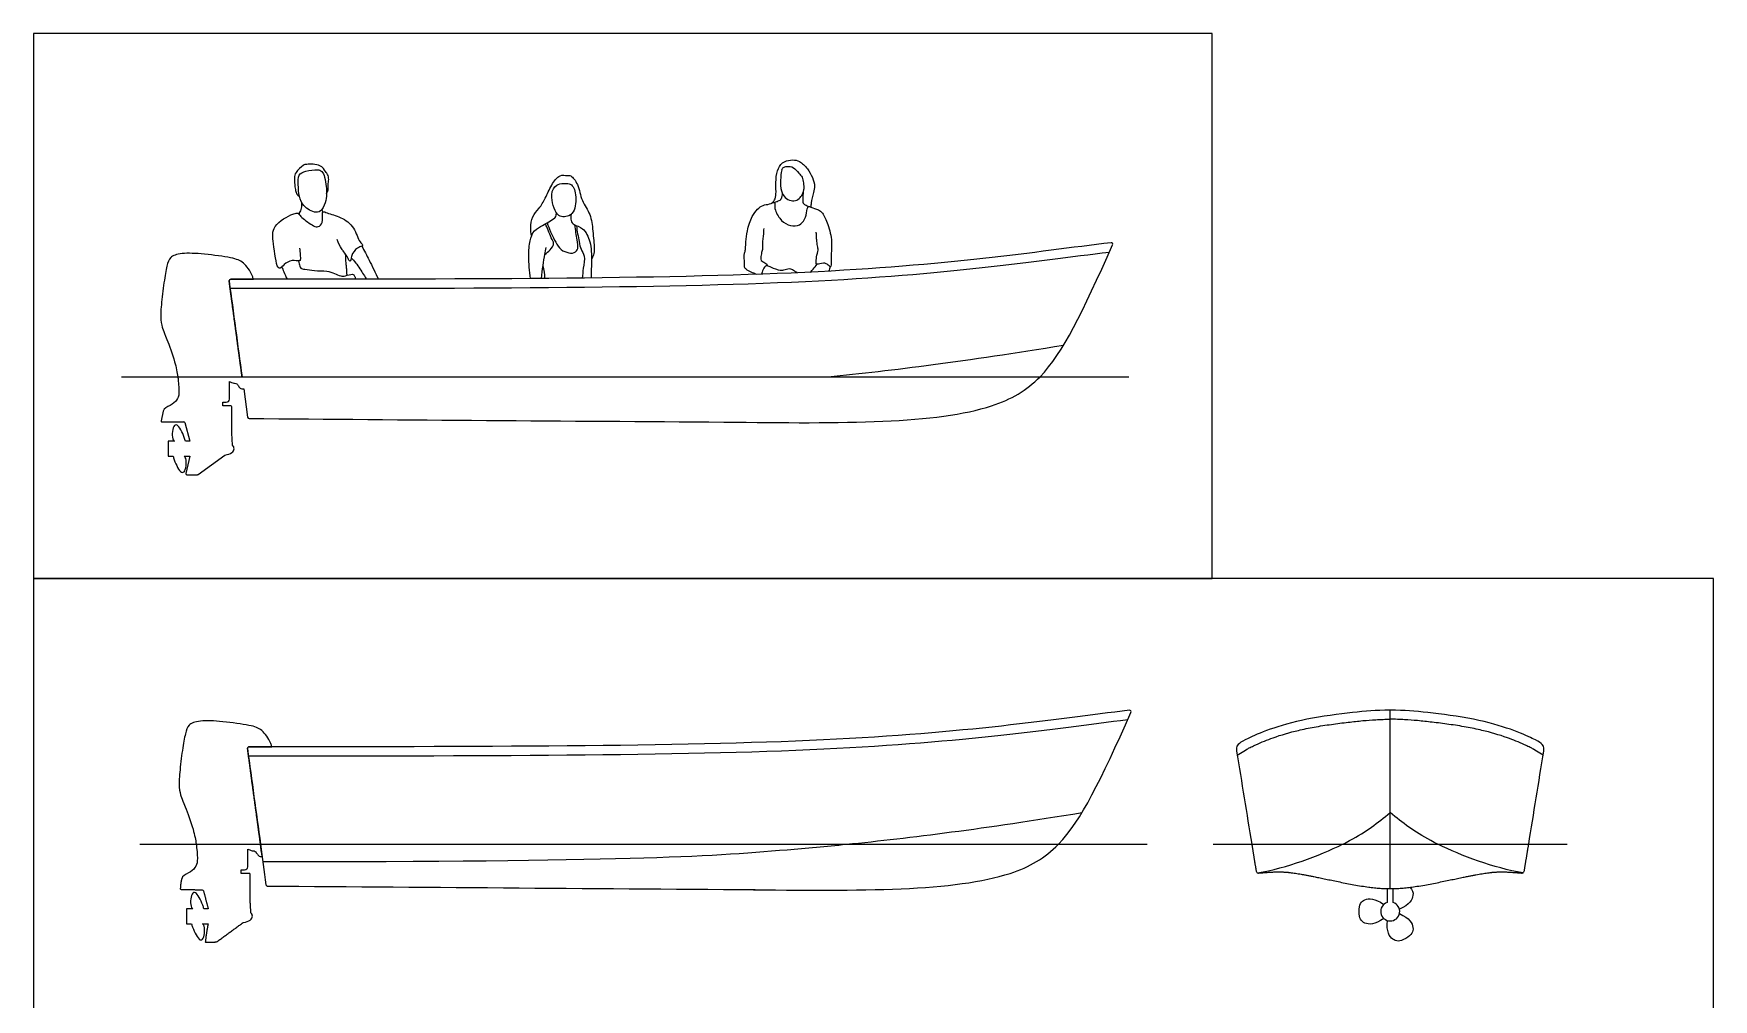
# Model space of a CAD drawing. Header units: millimetres. Extents: x 0 to 107, y 0 to 29.
# Drawn here: x 29.14 to 40.11, y 20.89 to 27.2 of the extents above; entities that cross this region are included whole.
import ezdxf

# ---------------------------------------------------------------- set-up
doc = ezdxf.new("R2010")
doc.units = ezdxf.units.MM
for name, color, linetype, true_color in [('AG-DETAIL', 7, 'Continuous', 0x66ffff), ('AG-DETAIL-DIAGRAM', 7, 'Continuous', 0xcc66ff), ('AG-DIAGRAM', 7, 'Continuous', 0xfecc66), ('AG-PEOPLE', 7, 'Continuous', 0xfc6666), ('AG-TRANSPORT', 7, 'Continuous', 0x66ccff), ('X-VPRT', 6, 'Continuous', 0xff00ff)]:
    doc.layers.add(name, color=color, linetype=linetype, true_color=true_color)

msp = doc.modelspace()

# ---------------------------------------------------------------- linework, layer by layer
at = {"layer": 'AG-DETAIL'}
for points in [[(37.982, 21.611), (37.982, 21.521)], [(38.021, 21.521), (38.021, 21.611)]]:
    msp.add_lwpolyline(points, dxfattribs=at)
for start, end in [(108.3606, 270), (270, 71.6394)]:
    msp.add_arc((38.001, 21.462), 0.0621, start, end, dxfattribs=at)
msp.add_open_spline([(38.129, 21.62), (38.148, 21.603), (38.159, 21.564), (38.128, 21.507), (38.062, 21.476)], degree=3, knots=[0.6733846, 0.6733846, 0.6733846, 0.6733846, 0.8882119, 1.1842825, 1.1842825, 1.1842825, 1.1842825], dxfattribs=at)
for points in [[(37.798, 21.462), (37.798, 21.508), (37.824, 21.548), (37.899, 21.55), (37.959, 21.508)], [(37.959, 21.417), (37.899, 21.374), (37.824, 21.377), (37.798, 21.416), (37.798, 21.462)], [(38.103, 21.286), (38.063, 21.263), (38.016, 21.266), (37.976, 21.33), (37.983, 21.403)], [(38.062, 21.448), (38.128, 21.418), (38.164, 21.351), (38.143, 21.309), (38.103, 21.286)]]:
    msp.add_open_spline(points, degree=3, dxfattribs=at)
at = {"layer": 'AG-DETAIL-DIAGRAM'}
for p, q in [((30.42, 24.842), (30.42, 24.924)), ((30.512, 24.876), (30.537, 24.691)), ((29.986, 24.731), (29.972, 24.668)), ((30.375, 24.766), (30.375, 24.79)), ((30.427, 24.766), (30.375, 24.766)), ((30.434, 24.588), (30.434, 24.759)), ((29.978, 24.661), (30.122, 24.661)), ((30.128, 24.657), (30.16, 24.535)), ((30.439, 24.508), (30.434, 24.588)), ((30.059, 24.535), (30.018, 24.535)), ((30.018, 24.535), (30.018, 24.437)), ((30.16, 24.535), (30.131, 24.535)), ((30.018, 24.437), (30.051, 24.437)), ((30.123, 24.437), (30.16, 24.437)), ((30.16, 24.437), (30.135, 24.324)), ((30.215, 24.318), (30.388, 24.444)), ((30.14, 24.316), (30.211, 24.316))]:
    msp.add_line(p, q, dxfattribs=at)
for centre, radius, start, end in [((30.427, 24.759), 0.00697, 0, 90), ((30.547, 24.693), 0.00977, 187.6971, 269.5756), ((29.978, 24.667), 0.00604, 167.1612, 270), ((30.122, 24.655), 0.00604, 14.7919, 90), ((30.14, 24.322), 0.00604, 167.2554, 270), ((30.211, 24.322), 0.00604, 270, 306.0145)]:
    msp.add_arc(centre, radius, start, end, dxfattribs=at)
for points, knots in [([(30.082, 24.956), (30.083, 24.948), (30.088, 24.906), (30.092, 24.84), (30.079, 24.804), (30.034, 24.766), (29.991, 24.75), (29.986, 24.731)], [29.591246, 29.591246, 29.591246, 29.591246, 29.665889, 30.000809, 30.335728, 30.670648, 31.005568, 31.005568, 31.005568, 31.005568]), ([(30.42, 24.924), (30.439, 24.915), (30.454, 24.913), (30.468, 24.913), (30.481, 24.889), (30.492, 24.877), (30.507, 24.876), (30.512, 24.876)], [38.0059478, 38.0059478, 38.0059478, 38.0059478, 38.1306942, 38.2554406, 38.380187, 38.5049334, 38.5452782, 38.5452782, 38.5452782, 38.5452782]), ([(33.648, 24.66), (34.442, 24.65), (35.257, 24.649), (35.626, 24.866), (35.714, 24.956)], [50.211428, 50.211428, 50.211428, 50.211428, 55.754075, 57.766071, 57.766071, 57.766071, 57.766071]), ([(30.131, 24.535), (30.129, 24.542), (30.122, 24.566), (30.102, 24.612), (30.076, 24.647), (30.053, 24.637), (30.043, 24.586), (30.046, 24.552), (30.052, 24.543), (30.054, 24.539), (30.056, 24.537), (30.059, 24.535)], [32.2062762, 32.2062762, 32.2062762, 32.2062762, 32.2812365, 32.4321109, 32.5829854, 32.7338599, 32.8847344, 33.0356089, 33.0356089, 33.0356089, 33.0861594, 33.0861594, 33.0861594, 33.0861594]), ([(30.388, 24.444), (30.431, 24.451), (30.449, 24.466), (30.449, 24.486), (30.449, 24.494), (30.446, 24.502), (30.439, 24.508)], [35.9377386, 35.9377386, 35.9377386, 35.9377386, 36.3105938, 36.3105938, 36.3105938, 36.4632885, 36.4632885, 36.4632885, 36.4632885]), ([(30.051, 24.437), (30.053, 24.43), (30.06, 24.406), (30.08, 24.36), (30.106, 24.325), (30.129, 24.335), (30.139, 24.386), (30.136, 24.42), (30.13, 24.429), (30.128, 24.433), (30.126, 24.435), (30.123, 24.437)], [33.6309513, 33.6309513, 33.6309513, 33.6309513, 33.7059115, 33.856786, 34.0076605, 34.158535, 34.3094094, 34.4602839, 34.4602839, 34.4602839, 34.5108345, 34.5108345, 34.5108345, 34.5108345])]:
    msp.add_open_spline(points, degree=3, knots=knots, dxfattribs=at)
for points in [[(30.375, 24.79), (30.39, 24.788), (30.42, 24.79), (30.42, 24.812), (30.42, 24.842)], [(30.547, 24.683), (31.581, 24.675), (32.615, 24.667), (33.648, 24.66)]]:
    msp.add_open_spline(points, degree=3, dxfattribs=at)
at = {"layer": 'AG-DIAGRAM'}
for p, q in [((29.713, 24.956), (36.294, 24.956)), ((29.833, 21.901), (36.414, 21.901))]:
    msp.add_line(p, q, dxfattribs=at)
msp.add_lwpolyline([(36.845, 21.901), (39.157, 21.901)], dxfattribs=at)
at = {"layer": 'AG-PEOPLE'}
for points, knots in [([(31.053, 26.154), (31.057, 26.161), (31.066, 26.177), (31.061, 26.211), (31.07, 26.244), (31.062, 26.279), (31.045, 26.296), (31.017, 26.348), (30.923, 26.344), (30.902, 26.341), (30.848, 26.291), (30.841, 26.257), (30.846, 26.196), (30.852, 26.167), (30.861, 26.144), (30.871, 26.137), (30.876, 26.135)], [0, 0, 0, 0, 0.345047, 0.730361, 1.13412, 1.519862, 1.852387, 2.349244, 2.975532, 3.313227, 3.867496, 4.279279, 4.801602, 5.179575, 5.506623, 5.785489, 5.785489, 5.785489, 5.785489]), ([(33.962, 26.092), (33.971, 26.099), (33.988, 26.119), (33.99, 26.167), (33.987, 26.246), (33.998, 26.318), (34.04, 26.367), (34.098, 26.375), (34.145, 26.367), (34.198, 26.316), (34.227, 26.26), (34.247, 26.201), (34.232, 26.162), (34.218, 26.092), (34.217, 26.074), (34.217, 26.065)], [0, 0, 0, 0, 0.420407, 0.904063, 1.544936, 2.15519, 2.701655, 3.230204, 3.712326, 4.308485, 4.893091, 5.431466, 5.894856, 6.488926, 6.864343, 6.864343, 6.864343, 6.864343]), ([(30.872, 26.154), (30.876, 26.132), (30.891, 26.081), (30.931, 26.05), (30.974, 26.028), (31.019, 26.033), (31.048, 26.093), (31.054, 26.149), (31.052, 26.198), (31.044, 26.26), (31.025, 26.299), (30.993, 26.314), (30.919, 26.3), (30.863, 26.281), (30.87, 26.206), (30.869, 26.174), (30.872, 26.154)], [0, 0, 0, 0, 0.580774, 1.059832, 1.524038, 1.950907, 2.480983, 2.992106, 3.467039, 4.005258, 4.436127, 4.818939, 5.410445, 5.896545, 6.439842, 6.940535, 6.940535, 6.940535, 6.940535]), ([(32.393, 25.878), (32.389, 25.895), (32.385, 25.927), (32.393, 26.007), (32.444, 26.054), (32.484, 26.124), (32.519, 26.206), (32.572, 26.281), (32.624, 26.268), (32.652, 26.275), (32.702, 26.21), (32.715, 26.105), (32.782, 26.018), (32.792, 25.911), (32.804, 25.797), (32.799, 25.754), (32.789, 25.732), (32.784, 25.723)], [0, 0, 0, 0, 0.487656, 1.08539, 1.652424, 2.268517, 2.940146, 3.570522, 4.032909, 4.377197, 4.957441, 5.678385, 6.386856, 7.110455, 7.848654, 8.295214, 8.688967, 8.688967, 8.688967, 8.688967]), ([(34.027, 26.308), (34.022, 26.286), (34.018, 26.242), (34.019, 26.17), (34.046, 26.125), (34.086, 26.103), (34.126, 26.106), (34.154, 26.132), (34.167, 26.161), (34.17, 26.174), (34.171, 26.181)], [0, 0, 0, 0, 0.587002, 1.186107, 1.690707, 2.156306, 2.593054, 3.02359, 3.422145, 3.742693, 3.742693, 3.742693, 3.742693]), ([(34.027, 26.308), (34.029, 26.314), (34.036, 26.325), (34.061, 26.333), (34.107, 26.328), (34.136, 26.286), (34.164, 26.263), (34.168, 26.222), (34.171, 26.195), (34.171, 26.181)], [0, 0, 0, 0, 0.295549, 0.650246, 1.121602, 1.618542, 2.039963, 2.484129, 2.945773, 2.945773, 2.945773, 2.945773]), ([(32.557, 26.207), (32.54, 26.196), (32.508, 26.147), (32.551, 26.009), (32.596, 26), (32.64, 26.003), (32.675, 26.044), (32.683, 26.101), (32.68, 26.157), (32.668, 26.198), (32.638, 26.221), (32.6, 26.219), (32.57, 26.216), (32.557, 26.207)], [0, 0, 0, 0, 0.579309, 1.374799, 1.807719, 2.248604, 2.731676, 3.253677, 3.775303, 4.220955, 4.621909, 5.041585, 5.504647, 5.504647, 5.504647, 5.504647]), ([(33.979, 26.095), (33.986, 26.097), (33.998, 26.102), (34.023, 26.112), (34.03, 26.137), (34.031, 26.147), (34.031, 26.152)], [0, 0, 0, 0, 0.322856, 0.679478, 1.027276, 1.311942, 1.311942, 1.311942, 1.311942]), ([(34.167, 26.164), (34.165, 26.15), (34.165, 26.124), (34.161, 26.087), (34.186, 26.077), (34.196, 26.071), (34.201, 26.069)], [0, 0, 0, 0, 0.461265, 0.867084, 1.204829, 1.505822, 1.505822, 1.505822, 1.505822]), ([(30.877, 25.796), (30.879, 25.782), (30.881, 25.755), (30.883, 25.721), (30.877, 25.708), (30.823, 25.723), (30.777, 25.692), (30.752, 25.663), (30.726, 25.668), (30.706, 25.833), (30.69, 25.943), (30.826, 26.021), (30.852, 26.024), (30.861, 26.025)], [-5.467979, -5.467979, -5.467979, -5.467979, -5.022048, -4.636735, -4.428255, -3.956223, -3.442112, -3.04193, -2.783202, -1.939308, -1.212733, -0.409491, -0.077155, -0.077155, -0.077155, -0.077155]), ([(30.872, 26.02), (30.877, 26.012), (30.893, 25.993), (30.967, 25.94), (30.999, 25.931), (31.032, 25.963), (31.024, 26.018), (31.03, 26.04), (31.062, 26.022), (31.152, 26.001), (31.237, 25.937), (31.264, 25.838), (31.291, 25.82), (31.284, 25.806), (31.251, 25.801), (31.212, 25.751), (31.216, 25.722), (31.203, 25.706), (31.195, 25.733), (31.165, 25.774), (31.151, 25.792), (31.13, 25.832), (31.123, 25.852)], [-0.016956, -0.016956, -0.016956, -0.016956, 0.321129, 0.979892, 1.357868, 1.774127, 2.280112, 2.540677, 2.895815, 3.553783, 4.258003, 4.931533, 5.27455, 5.487864, 5.868848, 6.393846, 6.760246, 6.993838, 7.303957, 7.792494, 8.130731, 8.679543, 8.679543, 8.679543, 8.679543]), ([(31.022, 26.048), (31.022, 26.042), (31.026, 26.035), (31.028, 26.031), (31.028, 26.03)], [0, 0, 0, 0, 0.2897896, 0.3280564, 0.3280564, 0.3280564, 0.3280564]), ([(32.385, 25.597), (32.377, 25.646), (32.373, 25.743), (32.377, 25.842), (32.405, 25.914), (32.465, 25.945), (32.504, 25.967), (32.54, 25.99), (32.553, 26.001), (32.555, 26.029)], [0.029956, 0.029956, 0.029956, 0.029956, 0.853819, 1.546672, 2.132124, 2.679422, 3.164038, 3.647834, 3.872514, 3.872514, 3.872514, 3.872514]), ([(32.651, 26.018), (32.647, 26.005), (32.647, 25.975), (32.668, 25.946), (32.736, 25.931), (32.782, 25.834), (32.786, 25.717), (32.781, 25.622), (32.781, 25.601)], [0, 0, 0, 0, 0.458081, 0.86055, 1.42094, 2.123335, 2.931502, 3.645969, 3.645969, 3.645969, 3.645969]), ([(33.864, 25.625), (33.86, 25.626), (33.842, 25.632), (33.776, 25.658), (33.786, 25.703), (33.777, 25.749), (33.787, 25.769), (33.791, 25.797), (33.792, 25.841), (33.799, 25.911), (33.83, 26.004), (33.865, 26.051), (33.904, 26.08), (33.944, 26.081), (33.988, 26.105), (33.974, 26.057), (34.011, 25.987), (34.063, 25.944), (34.132, 25.936), (34.173, 25.971), (34.191, 26.023), (34.195, 26.076), (34.219, 26.062), (34.269, 26.049), (34.295, 26.025), (34.332, 25.949), (34.358, 25.841), (34.348, 25.763), (34.351, 25.715), (34.348, 25.668), (34.334, 25.683), (34.31, 25.704), (34.269, 25.691), (34.249, 25.69), (34.253, 25.702), (34.251, 25.741), (34.267, 25.783), (34.26, 25.81), (34.254, 25.85), (34.255, 25.878), (34.252, 25.894), (34.251, 25.901)], [1.55423, 1.55423, 1.55423, 1.55423, 1.725271, 2.326623, 2.775654, 3.256968, 3.586484, 3.955594, 4.421329, 5.027568, 5.734936, 6.277081, 6.757056, 7.221992, 7.636405, 8.034187, 8.671451, 9.259754, 9.822094, 10.31928, 10.864571, 11.326619, 11.625149, 12.138758, 12.556883, 13.200799, 13.964047, 14.588782, 15.10798, 15.525425, 15.762484, 16.160148, 16.625883, 16.897201, 17.097552, 17.54361, 18.022133, 18.394286, 18.848219, 19.228653, 19.569707, 19.569707, 19.569707, 19.569707]), ([(32.479, 25.755), (32.492, 25.764), (32.513, 25.784), (32.544, 25.822), (32.525, 25.851), (32.489, 25.944), (32.484, 25.95), (32.482, 25.954)], [0, 0, 0, 0, 0.470153, 0.92022, 1.324422, 2.004731, 2.257913, 2.257913, 2.257913, 2.257913]), ([(32.494, 25.961), (32.501, 25.942), (32.515, 25.905), (32.567, 25.792), (32.619, 25.768), (32.673, 25.759), (32.701, 25.796), (32.687, 25.853), (32.681, 25.916), (32.675, 25.948)], [0, 0, 0, 0, 0.546993, 1.302031, 1.820528, 2.29983, 2.718901, 3.238674, 3.922873, 3.922873, 3.922873, 3.922873]), ([(32.686, 25.943), (32.689, 25.908), (32.703, 25.841), (32.712, 25.788), (32.746, 25.746), (32.728, 25.666), (32.726, 25.622), (32.724, 25.6)], [0, 0, 0, 0, 0.710029, 1.209021, 1.688772, 2.308506, 2.841565, 2.841565, 2.841565, 2.841565]), ([(33.909, 25.925), (33.908, 25.913), (33.908, 25.89), (33.899, 25.824), (33.902, 25.787), (33.893, 25.761), (33.886, 25.723), (33.898, 25.71), (33.922, 25.699), (33.934, 25.687), (33.931, 25.684), (33.924, 25.681), (33.911, 25.675), (33.899, 25.645), (33.897, 25.63), (33.895, 25.626)], [-3.306513, -3.306513, -3.306513, -3.306513, -2.881249, -2.303168, -1.868294, -1.493834, -1.063521, -0.778298, -0.399425, -0.134071, 0, 0, 0.319317, 0.748523, 0.935169, 0.935169, 0.935169, 0.935169]), ([(31.283, 25.809), (31.3, 25.779), (31.332, 25.719), (31.373, 25.635), (31.392, 25.593)], [0, 0, 0, 0, 0.6866, 1.478555, 1.478555, 1.478555, 1.478555]), ([(32.457, 25.598), (32.46, 25.626), (32.467, 25.683), (32.479, 25.754), (32.485, 25.785), (32.488, 25.8)], [0.039838, 0.039838, 0.039838, 0.039838, 0.660986, 1.250381, 1.721838, 1.721838, 1.721838, 1.721838]), ([(30.871, 25.712), (30.871, 25.701), (30.878, 25.679), (30.883, 25.663), (30.915, 25.658), (30.975, 25.647), (31.055, 25.649), (31.107, 25.632), (31.14, 25.613), (31.176, 25.613), (31.222, 25.632), (31.238, 25.615), (31.24, 25.604), (31.241, 25.593)], [0, 0, 0, 0, 0.407554, 0.681595, 1.05056, 1.610305, 2.237929, 2.770482, 3.289275, 3.627739, 4.051979, 4.32904, 4.584469, 4.584469, 4.584469, 4.584469]), ([(31.177, 25.758), (31.176, 25.739), (31.177, 25.7), (31.183, 25.668), (31.183, 25.644), (31.185, 25.627), (31.186, 25.618)], [0, 0, 0, 0, 0.51883, 0.904532, 1.231341, 1.579253, 1.579253, 1.579253, 1.579253]), ([(31.214, 25.733), (31.225, 25.722), (31.246, 25.702), (31.293, 25.625), (31.309, 25.603), (31.316, 25.593)], [0, 0, 0, 0, 0.457329, 1.099563, 1.501943, 1.501943, 1.501943, 1.501943]), ([(32.467, 25.681), (32.473, 25.656), (32.477, 25.613), (32.477, 25.6), (32.477, 25.598)], [0, 0, 0, 0, 0.6008861, 0.7418661, 0.7418661, 0.7418661, 0.7418661]), ([(33.93, 25.684), (33.939, 25.68), (33.956, 25.673), (34.018, 25.646), (34.047, 25.658), (34.085, 25.667), (34.108, 25.647), (34.125, 25.64), (34.13, 25.635)], [0, 0, 0, 0, 0.382567, 0.95117, 1.356828, 1.781063, 2.166123, 2.50623, 2.50623, 2.50623, 2.50623]), ([(34.213, 25.639), (34.22, 25.646), (34.235, 25.662), (34.249, 25.68), (34.257, 25.691)], [0.1335616, 0.1335616, 0.1335616, 0.1335616, 0.4518767, 0.899681, 0.899681, 0.899681, 0.899681]), ([(30.761, 25.674), (30.765, 25.663), (30.773, 25.642), (30.788, 25.609), (30.796, 25.593)], [0, 0, 0, 0, 0.405656, 0.8802756, 0.8802756, 0.8802756, 0.8802756]), ([(34.342, 25.675), (34.341, 25.671), (34.339, 25.662), (34.335, 25.65), (34.332, 25.646)], [0, 0, 0, 0, 0.2674393, 0.5564687, 0.5564687, 0.5564687, 0.5564687])]:
    msp.add_open_spline(points, degree=3, knots=knots, dxfattribs=at)
for points, degree in [([(30.861, 26.025), (30.868, 26.025), (30.872, 26.02)], 2), ([(30.87, 26.022), (30.886, 26.034), (30.895, 26.056), (30.892, 26.091)], 3)]:
    msp.add_open_spline(points, degree=degree, dxfattribs=at)
at = {"layer": 'AG-TRANSPORT'}
for points in [[(38.001, 21.901), (38.001, 22.777)], [(37.002, 22.483), (37.056, 22.517)], [(39, 22.483), (38.946, 22.517)], [(30.54, 21.787), (30.54, 21.869)], [(38.001, 21.611), (38.001, 21.901)], [(30.495, 21.711), (30.495, 21.735)], [(30.179, 21.48), (30.138, 21.48), (30.138, 21.382), (30.171, 21.382)]]:
    msp.add_lwpolyline(points, dxfattribs=at)
for centre, start, end in [((36.179, 25.822), 335.8614, 96.9078), ((30.427, 25.583), 90, 187.6971), ((36.299, 22.767), 335.8614, 96.9078), ((30.547, 22.528), 90, 187.6971), ((30.667, 21.638), 187.6971, 269.5756)]:
    msp.add_arc(centre, 0.00977, start, end, dxfattribs=at)
for points, degree, knots in [([(36.178, 25.832), (35.677, 25.771), (34.546, 25.593), (31.91, 25.593), (30.427, 25.593)], 3, [11.20102, 11.20102, 11.20102, 11.20102, 21.325763, 31.540601, 31.540601, 31.540601, 31.540601]), ([(30.576, 25.593), (30.574, 25.6), (30.559, 25.645), (30.508, 25.709), (30.448, 25.732), (30.249, 25.761), (30.096, 25.766), (30.026, 25.739), (30.012, 25.687), (29.991, 25.579), (29.972, 25.415), (29.967, 25.323), (29.979, 25.281), (29.991, 25.249), (30.004, 25.219), (30.063, 25.056), (30.078, 24.984), (30.082, 24.956)], 3, [4.308187, 4.308187, 4.308187, 4.308187, 4.368631, 4.70355, 5.03847, 5.37339, 5.70831, 6.043229, 6.378149, 6.713069, 7.047989, 7.382908, 7.717828, 7.741422, 8.052748, 8.387668, 8.647944, 8.647944, 8.647944, 8.647944]), ([(36.298, 22.777), (35.798, 22.716), (34.666, 22.538), (32.03, 22.538), (30.547, 22.538)], 3, [11.20102, 11.20102, 11.20102, 11.20102, 21.325763, 31.540601, 31.540601, 31.540601, 31.540601]), ([(38.001, 22.777), (37.905, 22.776), (37.776, 22.766), (37.329, 22.708), (37.071, 22.594), (37.014, 22.562), (36.993, 22.539), (36.998, 22.51), (37.031, 22.304), (37.064, 22.102), (37.097, 21.901)], 3, [6.180152, 6.180152, 6.180152, 6.180152, 6.598484, 7.028038, 7.887145, 8.316698, 8.746251, 8.746251, 8.746251, 9.841582, 9.841582, 9.841582, 9.841582]), ([(37.056, 22.517), (37.069, 22.525), (37.079, 22.53), (37.099, 22.54), (37.15, 22.564), (37.252, 22.605), (37.379, 22.642), (37.507, 22.668), (37.616, 22.685), (37.722, 22.698), (37.819, 22.709), (37.91, 22.716), (37.97, 22.718), (38.002, 22.718)], 3, [0, 0, 0, 0, 0.066178, 0.120391, 0.240914, 0.669774, 1.285825, 1.661076, 2.068167, 2.464845, 2.803273, 3.107346, 3.444655, 3.444655, 3.444655, 3.444655]), ([(38.906, 21.901), (38.938, 22.102), (38.971, 22.304), (39.005, 22.51), (39.009, 22.539), (38.988, 22.562), (38.932, 22.594), (38.674, 22.708), (38.226, 22.766), (38.097, 22.776), (38.001, 22.777)], 3, [2.518722, 2.518722, 2.518722, 2.518722, 3.614053, 3.614053, 3.614053, 4.043606, 4.47316, 5.332266, 5.76182, 6.180152, 6.180152, 6.180152, 6.180152]), ([(38.946, 22.517), (38.933, 22.525), (38.923, 22.53), (38.903, 22.54), (38.852, 22.564), (38.751, 22.605), (38.623, 22.642), (38.495, 22.668), (38.386, 22.685), (38.28, 22.698), (38.183, 22.709), (38.092, 22.716), (38.032, 22.718), (38.001, 22.718)], 3, [0, 0, 0, 0, 0.066178, 0.120391, 0.240914, 0.669774, 1.285825, 1.661076, 2.068167, 2.464845, 2.803273, 3.107346, 3.444655, 3.444655, 3.444655, 3.444655]), ([(30.696, 22.538), (30.694, 22.545), (30.679, 22.59), (30.629, 22.655), (30.568, 22.677), (30.369, 22.706), (30.216, 22.711), (30.146, 22.684), (30.132, 22.632), (30.111, 22.524), (30.092, 22.36), (30.088, 22.268), (30.099, 22.226), (30.111, 22.194), (30.124, 22.164), (30.184, 22.001), (30.198, 21.929), (30.202, 21.901)], 3, [4.308187, 4.308187, 4.308187, 4.308187, 4.368631, 4.70355, 5.03847, 5.37339, 5.70831, 6.043229, 6.378149, 6.713069, 7.047989, 7.382908, 7.717828, 7.741422, 8.052748, 8.387668, 8.647944, 8.647944, 8.647944, 8.647944]), ([(37.69, 21.901), (37.706, 21.909), (37.838, 21.977), (37.918, 22.04), (38.001, 22.108)], 3, [1.359136, 1.359136, 1.359136, 1.359136, 1.500375, 2.56772, 2.56772, 2.56772, 2.56772]), ([(38.313, 21.901), (38.297, 21.909), (38.165, 21.977), (38.084, 22.04), (38.001, 22.108)], 3, [1.359136, 1.359136, 1.359136, 1.359136, 1.500375, 2.56772, 2.56772, 2.56772, 2.56772]), ([(30.202, 21.901), (30.203, 21.893), (30.208, 21.851), (30.212, 21.785), (30.199, 21.749), (30.154, 21.711), (30.111, 21.695), (30.107, 21.676)], 3, [8.647944, 8.647944, 8.647944, 8.647944, 8.722587, 9.057507, 9.392427, 9.727347, 10.062266, 10.062266, 10.062266, 10.062266]), ([(30.54, 21.869), (30.559, 21.86), (30.574, 21.858), (30.588, 21.858), (30.601, 21.835), (30.612, 21.822), (30.627, 21.821), (30.632, 21.821)], 3, [0.1037442, 0.1037442, 0.1037442, 0.1037442, 0.2284907, 0.3532371, 0.4779835, 0.6027299, 0.6430746, 0.6430746, 0.6430746, 0.6430746]), ([(30.637, 21.788), (33.004, 21.788), (33.65, 21.828), (34.316, 21.888), (34.448, 21.901)], 3, [0, 0, 0, 0, 9.483499, 11.735795, 11.735795, 11.735795, 11.735795]), ([(33.769, 21.605), (34.562, 21.595), (35.377, 21.594), (35.746, 21.811), (35.834, 21.901)], 3, [0, 0, 0, 0, 5.542647, 7.554642, 7.554642, 7.554642, 7.554642]), ([(30.107, 21.676), (30.099, 21.645), (30.098, 21.606), (30.17, 21.606), (30.248, 21.602), (30.264, 21.541), (30.28, 21.48)], 2, [3.363063, 3.363063, 3.363063, 3.600155, 3.600155, 4.080406, 4.080406, 4.472513, 4.472513, 4.472513]), ([(30.559, 21.453), (30.557, 21.493), (30.554, 21.533), (30.554, 21.604), (30.554, 21.675)], 2, [1.232558, 1.232558, 1.232558, 1.4848448, 1.4848448, 1.9331313, 1.9331313, 1.9331313]), ([(30.251, 21.48), (30.25, 21.487), (30.242, 21.512), (30.222, 21.557), (30.196, 21.592), (30.173, 21.582), (30.163, 21.532), (30.166, 21.497), (30.172, 21.488)], 3, [-0.8293326, -0.8293326, -0.8293326, -0.8293326, -0.7543724, -0.6034979, -0.4526234, -0.301749, -0.1508745, 0, 0, 0, 0]), ([(30.508, 21.389), (30.551, 21.397), (30.569, 21.411), (30.569, 21.431), (30.569, 21.439), (30.566, 21.447), (30.559, 21.453)], 3, [-4.1675291, -4.1675291, -4.1675291, -4.1675291, -3.7946738, -3.7946738, -3.7946738, -3.6419792, -3.6419792, -3.6419792, -3.6419792]), ([(30.171, 21.382), (30.173, 21.375), (30.18, 21.351), (30.201, 21.305), (30.227, 21.27), (30.249, 21.281), (30.259, 21.331), (30.256, 21.365), (30.25, 21.375)], 3, [-0.8293326, -0.8293326, -0.8293326, -0.8293326, -0.7543724, -0.6034979, -0.4526234, -0.301749, -0.1508745, 0, 0, 0, 0]), ([(30.28, 21.382), (30.268, 21.325), (30.261, 21.261), (30.296, 21.261), (30.335, 21.263), (30.422, 21.326), (30.508, 21.389)], 2, [4.781931, 4.781931, 4.781931, 5.178957, 5.178957, 5.414226, 5.414226, 6.091411, 6.091411, 6.091411])]:
    msp.add_open_spline(points, degree=degree, knots=knots, dxfattribs=at)
for points in [[(35.714, 24.956), (35.866, 25.114), (35.988, 25.371), (36.188, 25.818)], [(34.181, 25.579), (35.108, 25.623), (35.672, 25.711), (36.167, 25.771)], [(30.417, 25.581), (30.445, 25.373), (30.473, 25.165), (30.501, 24.956)], [(30.423, 25.534), (31.908, 25.534), (33.233, 25.534), (34.181, 25.579)], [(34.328, 24.956), (34.753, 24.998), (35.225, 25.057), (35.868, 25.163)], [(34.301, 22.524), (35.229, 22.568), (35.793, 22.656), (36.287, 22.716)], [(35.834, 21.901), (35.986, 22.059), (36.108, 22.316), (36.308, 22.763)], [(30.537, 22.527), (30.565, 22.318), (30.593, 22.11), (30.622, 21.901)], [(30.543, 22.479), (32.028, 22.479), (33.354, 22.479), (34.301, 22.524)], [(34.448, 21.901), (34.873, 21.944), (35.345, 22.003), (35.988, 22.108)], [(30.622, 21.901), (30.633, 21.813), (30.645, 21.725), (30.657, 21.636)], [(30.632, 21.821), (30.629, 21.848), (30.625, 21.875), (30.622, 21.901)], [(37.135, 21.714), (37.324, 21.746), (37.535, 21.825), (37.69, 21.901)], [(38.868, 21.714), (38.678, 21.746), (38.467, 21.825), (38.313, 21.901)], [(30.495, 21.735), (30.51, 21.733), (30.54, 21.735), (30.54, 21.757), (30.54, 21.787)], [(30.667, 21.628), (31.763, 21.62), (32.859, 21.612), (33.955, 21.604)], [(30.172, 21.488), (30.174, 21.484), (30.176, 21.482), (30.179, 21.48)], [(30.28, 21.48), (30.271, 21.48), (30.261, 21.48), (30.251, 21.48)], [(30.25, 21.375), (30.248, 21.378), (30.246, 21.38), (30.243, 21.382)], [(30.243, 21.382), (30.256, 21.382), (30.268, 21.382), (30.28, 21.382)]]:
    msp.add_open_spline(points, degree=3, dxfattribs=at)
for points, weights, knots in [([(30.501, 24.956), (30.49, 25.04), (30.477, 25.134), (30.462, 25.248), (30.447, 25.357), (30.432, 25.472), (30.419, 25.565), (30.417, 25.581), (30.416, 25.584), (30.417, 25.587), (30.427, 25.593), (30.476, 25.593), (30.526, 25.593), (30.576, 25.593)], [1, 1, 1, 1, 1, 1, 1, 1, 0.940339072354, 0.940339072354, 1, 1, 1, 1], [-33.744216, -33.744216, -33.744216, -33.744216, -32.854538, -32.738815, -32.519735, -31.686603, -31.515853, -31.515853, -31.515853, -31.457025, -31.457025, -31.457025, -31.113299, -31.113299, -31.113299, -31.113299]), ([(30.622, 21.901), (30.61, 21.985), (30.598, 22.079), (30.582, 22.193), (30.567, 22.302), (30.552, 22.417), (30.539, 22.511), (30.537, 22.527), (30.537, 22.529), (30.537, 22.532), (30.547, 22.538), (30.597, 22.538), (30.646, 22.538), (30.696, 22.538)], [1, 1, 1, 1, 1, 1, 1, 1, 0.940339072354, 0.940339072354, 1, 1, 1, 1], [-33.744216, -33.744216, -33.744216, -33.744216, -32.854538, -32.738815, -32.519735, -31.686603, -31.515853, -31.515853, -31.515853, -31.457025, -31.457025, -31.457025, -31.113299, -31.113299, -31.113299, -31.113299]), ([(37.097, 21.901), (37.106, 21.844), (37.115, 21.787), (37.125, 21.73), (37.127, 21.719), (37.133, 21.712), (37.141, 21.713), (37.264, 21.724), (37.357, 21.72), (37.585, 21.673), (37.879, 21.611), (38.001, 21.611)], [1, 1, 1, 1, 0.840574759172, 0.840574759172, 1, 1, 1, 1, 1, 1], [9.841582, 9.841582, 9.841582, 9.841582, 10.154138, 10.154138, 10.154138, 10.209357, 10.209357, 10.209357, 10.909685, 11.634995, 12.360304, 12.360304, 12.360304, 12.360304]), ([(38.001, 21.611), (38.123, 21.611), (38.418, 21.673), (38.645, 21.72), (38.738, 21.724), (38.861, 21.713), (38.869, 21.712), (38.876, 21.719), (38.878, 21.73), (38.887, 21.787), (38.896, 21.844), (38.906, 21.901)], [1, 1, 1, 1, 1, 1, 0.840574759172, 0.840574759172, 1, 1, 1, 1], [0, 0, 0, 0, 0.725309, 1.450619, 2.150948, 2.150948, 2.150948, 2.206166, 2.206166, 2.206166, 2.518722, 2.518722, 2.518722, 2.518722]), ([(30.554, 21.675), (30.554, 21.687), (30.554, 21.696), (30.554, 21.704), (30.554, 21.708), (30.551, 21.711), (30.547, 21.711), (30.53, 21.711), (30.512, 21.711), (30.495, 21.711)], [1, 1, 1, 1, 0.804737854125, 0.804737854125, 1, 1, 1, 1], [0, 0, 0, 0, 0.0724194, 0.0724194, 0.0724194, 0.1069586, 0.1069586, 0.1069586, 0.2713654, 0.2713654, 0.2713654, 0.2713654])]:
    msp.add_rational_spline(points, weights, degree=3, knots=knots, dxfattribs=at)
at = {"layer": 'X-VPRT'}
for points in [[(29.14, 27.198), (29.14, 23.637), (36.838, 23.637), (36.838, 27.198)], [(29.14, 23.637), (29.14, 17.987), (40.112, 17.987), (40.112, 23.637)]]:
    msp.add_lwpolyline(points, close=True, dxfattribs=at)

doc.saveas('drawing.dxf')
